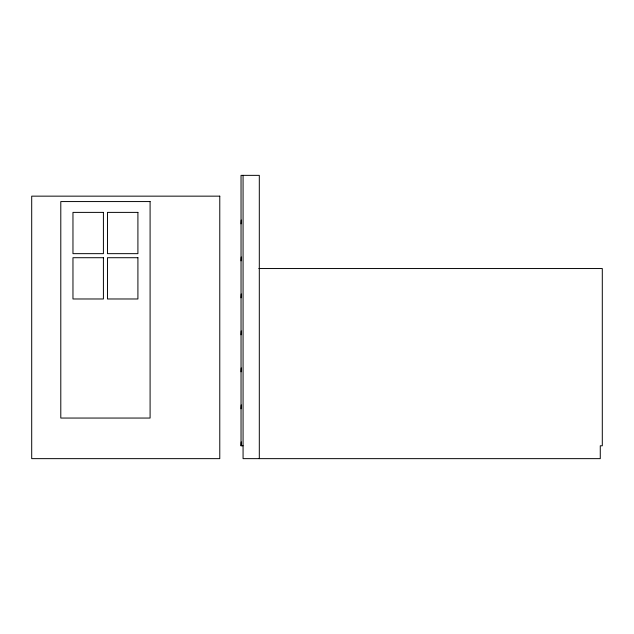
<?xml version="1.0" encoding="UTF-8"?>
<svg xmlns="http://www.w3.org/2000/svg" width="634" height="634" viewBox="0 0 634 634"><rect width="100%" height="100%" fill="white"/><g stroke="black" fill="none" stroke-linecap="round" stroke-linejoin="round"><path stroke-width="0.95" d="M241.039 223.889L241.253 220.03M241.039 260.875L241.253 256.976M241.039 297.853L241.253 293.962M241.039 334.839L241.253 330.948M241.039 371.817L241.253 367.926M241.039 408.803L241.253 404.912M243.068 445.789L241.039 445.789L241.253 441.898M258.838 268.539L602.3 268.539L602.3 445.789L600.271 445.789L600.271 458.644L243.068 458.644L243.068 175.356M259.306 458.644L259.306 175.356L241.039 175.356L241.039 445.789M219.776 196.152L31.7 196.152L31.7 458.644L219.776 458.644L219.776 196.152M150.092 201.564L60.793 201.564L60.793 418.052L150.092 418.052L150.092 201.564M103.413 212.39L72.965 212.39L72.965 253.655L103.413 253.655L103.413 212.39M137.911 212.39L107.471 212.39L107.471 253.655L137.911 253.655L137.911 212.39M103.413 257.713L72.965 257.713L72.965 298.979L103.413 298.979L103.413 257.713M137.911 257.713L107.471 257.713L107.471 298.979L137.911 298.979L137.911 257.713"/></g></svg>
